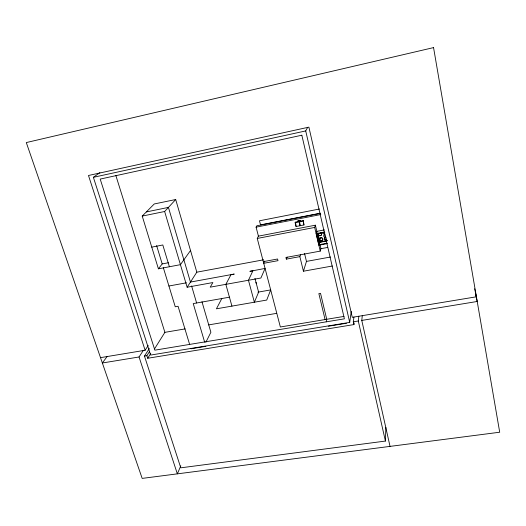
<?xml version="1.0" encoding="UTF-8"?>
<svg xmlns="http://www.w3.org/2000/svg" width="526" height="526" viewBox="0 0 526 526"><rect width="100%" height="100%" fill="white"/><g stroke="black" fill="none" stroke-linecap="round" stroke-linejoin="round"><path stroke-width="0.79" d="M300.261 220.295L300.576 220.611M300.458 220.683L300.254 220.328M149.318 348.508L144.466 356.082L180.793 467.824L385.413 441.071L385.86 427.355M390.029 446.383L361.776 320.419L362.289 315.672M385.413 441.071L358.291 320.991L358.85 316.238M149.496 351.559L146.872 355.688L147.707 358.272L353.939 324.581L354.143 323.003M353.939 324.581L353.308 321.813L353.932 317.053M99.861 172.64L93.378 177.321L150.653 355.07L349.718 322.399L351.256 311.405M297.926 220.946L297.637 220.788M298.965 220.979L298.992 220.374M326.212 321.846L326.731 319.282L320.518 293.33L318.855 293.62L325.088 319.552M300.589 254.466L299.859 256.635L286.348 259.127L285.927 257.457L320.249 251.112L320.913 248.693L320.051 245.024M317.48 234.103L319.433 242.394L318.756 244.761L327.093 243.209M327.218 240.645L319.663 242.065L317.796 233.662M319.532 242.821L318.855 245.195L327.198 243.637M318.578 241.171L318.98 241.539M319.335 239.198L318.355 234.912L318.026 234.977L318.355 234.912M318.92 241.658L318.493 241.454M316.488 233.373L316.954 231.841M316.954 232.512L316.382 234.412L318.631 243.985L319.19 242.026L317.382 234.09M344.004 316.415L280.358 326.981L257.253 238.442L258.424 236.141L315.39 225.194L316.836 231.348L316.139 233.636L324.509 232.045M332.327 266.011L303.43 271.219L306.461 261.409L304.554 253.525M320.249 251.112L314.68 227.442L315.39 225.194M303.943 224.977L303.239 220.572L295.375 222.097L295.139 222.682L296.066 226.496L303.943 224.977L303.239 220.572M300.438 225.102L300.214 225.693L299.518 221.295M300.004 225.187L299.781 225.779L299.084 221.374M286.348 259.127L287.104 257.122M296.066 226.496L295.743 223.622M180.806 465.839L177.347 473.854L139.048 356.976L143.374 350.342M256.326 283.613L255.965 282.245M264.723 261.093L263.743 263.296L277.998 260.666L277.57 259.002L263.309 261.639M298.899 220.9L299.498 220.611M205.844 342.281L210.893 332.268L201.977 301.76M221.801 298.544L216.429 308.815L266.721 300.063L270.686 289.905L257.931 292.16M258.424 236.141L256.09 227.153L256.813 225.792L320.341 213.398M318.671 237.285L318.519 236.707M349.718 322.399L305.718 130.921L307.644 127.371M299.399 220.479C298.097 220.532 300.096 221.098 298.992 220.473M154.532 348.87L164.894 332.34L185.139 328.901M147.707 358.272L150.758 353.419M196.823 272.179L175.697 199.525L164.645 211.505L187.125 287.229L196.823 272.179L263.644 259.798M100.512 357.647L145.11 350.25L148.201 345.483M190.524 250.514L180.425 264.67L158.411 268.819L142.23 216.087L154.256 203.963L175.697 199.525M107.061 356.582L102.36 362.993L139.048 356.976M158.411 268.819L162.199 263.927L168.379 262.757M299.386 220.953L299.412 220.453M93.378 177.321L305.718 130.921M146.359 211.925L168.438 207.395L190.451 282.067L234.228 274.066L230.927 274.796L225.845 284.342L231.933 306.119M142.23 216.087L164.645 211.505M319.433 209.013L259.482 220.788L260.541 224.885L320.4 213.201M151.758 247.135L162.81 244.978L169.385 266.748M256.09 227.153L320.755 214.555M295.139 222.682L303.029 221.15M257.253 238.442L314.68 227.442M316.836 231.348L324.384 229.908M316.251 234.136L324.614 232.551M319.676 242.013L327.231 240.592M319.433 242.394L326.948 240.98M320.913 248.693L327.665 247.444M168.925 286.006L186.467 282.797M306.461 261.409L330.459 257.023M187.125 287.229L212.872 282.554L210.222 287.163L260.909 278.017L265.078 268.418L249.883 271.331L252.907 270.778L248.456 280.266L254.367 302.213L258.614 292.18L254.946 278.425M229.73 297.144L193.233 303.587L204.653 342.137M208.631 324.904L276.663 313.345M144.466 356.082L146.872 355.688M353.308 321.813L358.291 320.991M361.776 320.419L477.213 301.477L475.688 294.521M190.951 348.777L205.896 346.325M328.402 326.232L346.41 323.28M145.11 350.25L88.486 175.487L308.894 127.134L352.282 317.323L476.411 296.795L474.643 288.774M115.858 175.513L164.894 332.34M156.616 245.596L162.199 263.927M163.356 267.734L175.25 306.77L178.058 306.27L189.689 344.609M191.595 285.947L196.619 302.996M299.859 256.635L303.43 271.219M317.697 233.564L319.663 242.065M320.439 232.84A1.552 1.473 14.6 0 1 321.379 234.938A1.552 1.473 14.6 0 1 319.078 235.405A1.552 1.473 14.6 0 1 318.934 233.143M320.459 232.768A1.552 1.473 14.6 0 1 321.452 234.747A1.552 1.473 14.6 0 1 319.328 235.47A1.552 1.473 14.6 0 1 318.703 233.36M326.429 238.922A1.085 1.026 13.1 0 1 324.996 239.547A1.085 1.026 13.1 0 1 324.43 238.114A1.085 1.026 13.1 0 1 325.969 237.739M326.337 239.093A1.085 1.026 13.1 0 1 324.844 239.389A1.085 1.026 13.1 0 1 324.496 237.962A1.085 1.026 13.1 0 1 325.988 237.667M325.673 236.503A1.085 1.032 13.3 0 1 324.18 236.799A1.085 1.032 13.3 0 1 323.832 235.372A1.085 1.032 13.3 0 1 325.318 235.069M324.798 233.833A1.085 1.032 13.5 0 1 323.017 232.742M323.128 232.499A1.085 1.032 13.5 0 1 323.306 232.295M324.621 232.196A1.085 1.032 13.5 0 1 324.844 232.374M433.555 47.603L26.3 142.566L142.178 478.397L499.7 432.221L433.555 47.603M301.832 135.215L100.196 179.083L154.874 350.165L344.392 318.835L301.832 135.215M320.11 240.25A1.545 1.466 14.1 0 0 322.708 239.731A1.545 1.466 14.1 0 0 320.873 237.831A1.545 1.466 14.1 0 0 320.11 240.25M320.13 240.178A1.545 1.466 14.1 0 0 322.727 239.652A1.545 1.466 14.1 0 0 320.893 237.759A1.545 1.466 14.1 0 0 320.13 240.178"/></g></svg>
